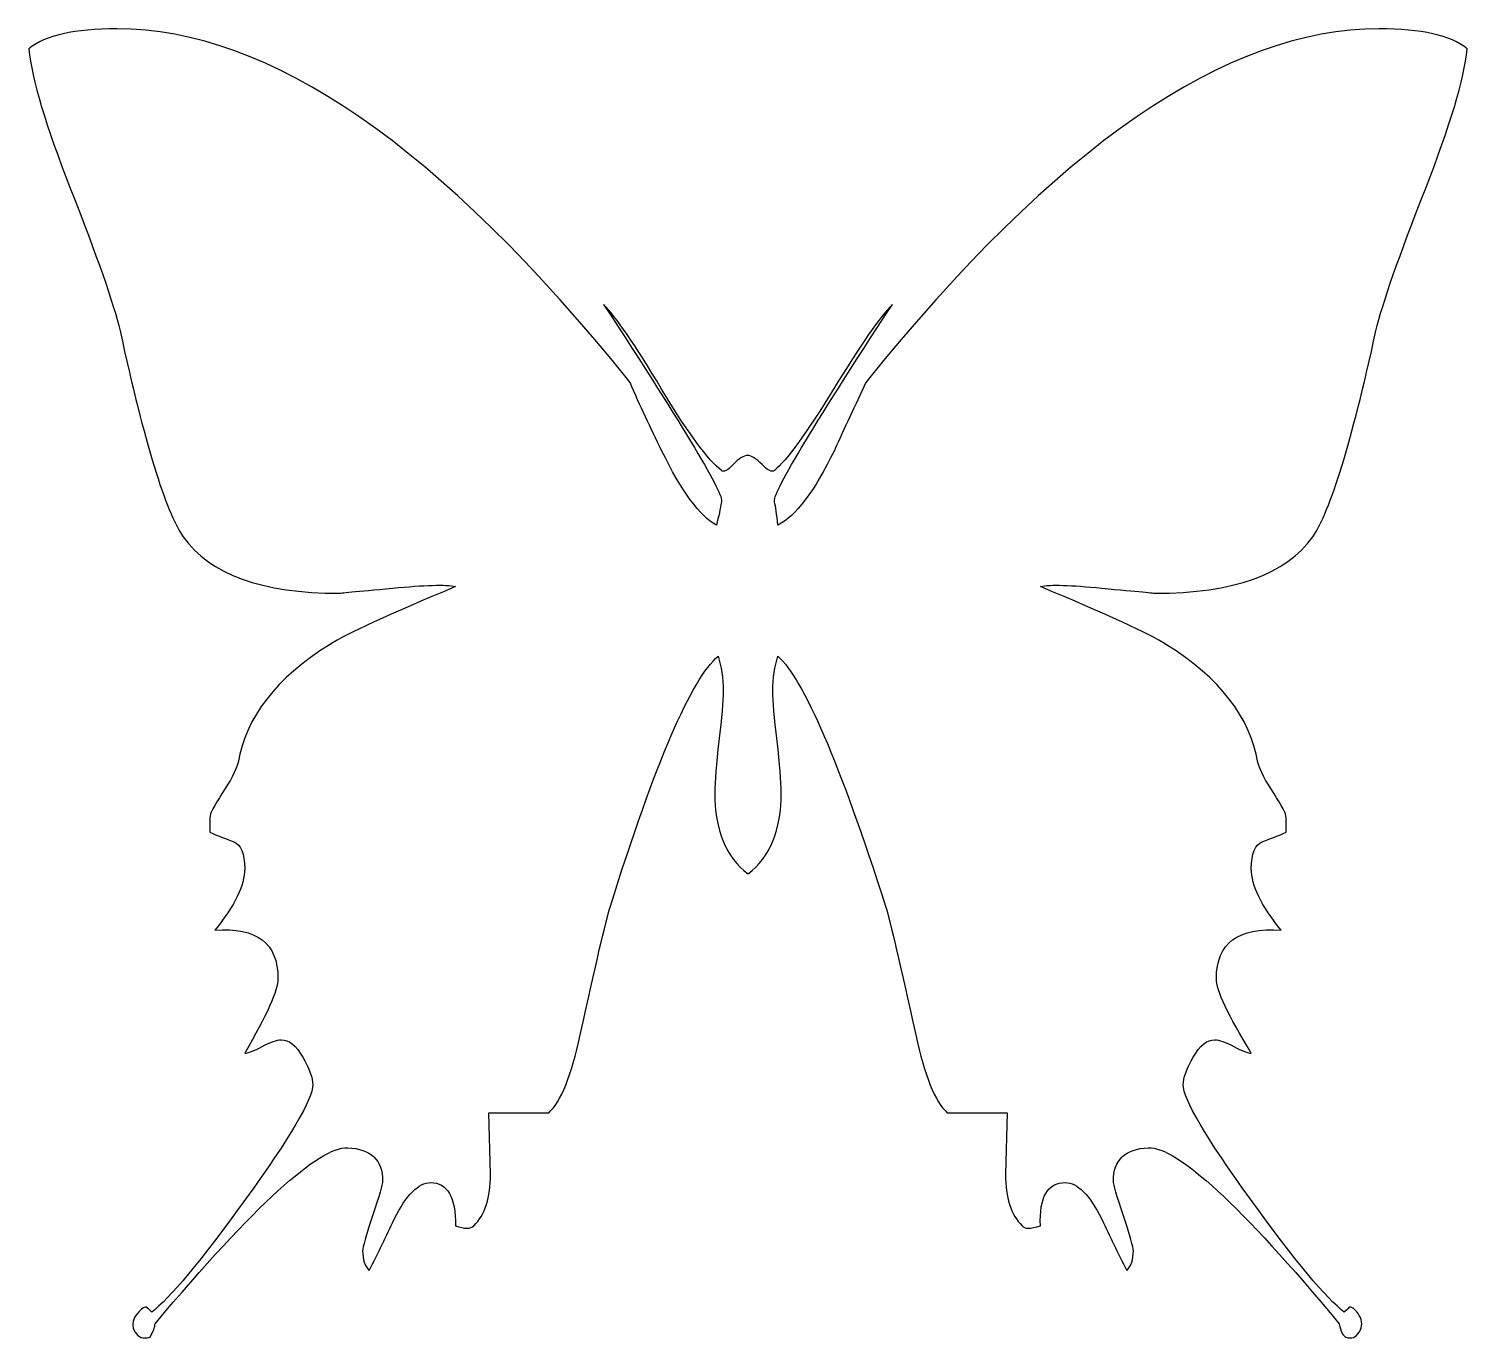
# Model space of a CAD drawing. Header units: centimetres. Extents: x -10.6 to 9.9, y -9.7 to 8.9.
import ezdxf

# ---------------------------------------------------------------- set-up
doc = ezdxf.new("R2010")
doc.units = ezdxf.units.CM
doc.header["$MEASUREMENT"] = 0
doc.layers.add('Camada 1', color=7, linetype='Continuous')

msp = doc.modelspace()

# ---------------------------------------------------------------- linework, layer by layer
at = {"layer": 'Camada 1'}
msp.add_open_spline([(9.85893, 8.6627), (9.81157, 8.22058), (9.61398, 7.55756), (9.26695, 6.67367), (9.26695, 6.67367), (8.88809, 5.71059), (8.65126, 5.03167), (8.55654, 4.63725), (8.55654, 4.63725), (8.20914, 3.04261), (7.90908, 2.06402), (7.65674, 1.70104), (7.65674, 1.70104), (7.27788, 1.16417), (6.52792, 0.89594), (5.40723, 0.89594), (5.40723, 0.89594), (5.42279, 0.89594), (5.17045, 0.91962), (4.64949, 0.96698), (4.64949, 0.96698), (4.20737, 1.01434), (3.91546, 1.02209), (3.77338, 0.99066), (3.77338, 0.99066), (4.72056, 0.59588), (5.32029, 0.31949), (5.573, 0.16185), (5.573, 0.16185), (6.33074, -0.31173), (6.76474, -0.87225), (6.87536, -1.51937), (6.87536, -1.51937), (6.90682, -1.63002), (6.98191, -1.77615), (7.10034, -1.95744), (7.10034, -1.95744), (7.21874, -2.1391), (7.27793, -2.25346), (7.27793, -2.30082), (7.27793, -2.30082), (7.27793, -2.30082), (7.27793, -2.51394), (7.27793, -2.51394), (7.27793, -2.51394), (7.16728, -2.5613), (7.05669, -2.60493), (6.94643, -2.64417), (6.94643, -2.64417), (6.83578, -2.68375), (6.78067, -2.81401), (6.78067, -3.03488), (6.78067, -3.03488), (6.78067, -3.27168), (6.92272, -3.56397), (7.20686, -3.91099), (7.20686, -3.91099), (6.5912, -3.86366), (6.28338, -4.09265), (6.28338, -4.59769), (6.28338, -4.59769), (6.28338, -4.77157), (6.44914, -5.12678), (6.78066, -5.66325), (6.78066, -5.66325), (6.7333, -5.66325), (6.65041, -5.63182), (6.53203, -5.56853), (6.53203, -5.56853), (6.41363, -5.50564), (6.32261, -5.47381), (6.25972, -5.47381), (6.25972, -5.47381), (6.1491, -5.47381), (6.0466, -5.5567), (5.95188, -5.72244), (5.95188, -5.72244), (5.85719, -5.8882), (5.80983, -6.01843), (5.80983, -6.11315), (5.80983, -6.11315), (5.80983, -6.31849), (6.1295, -6.86311), (6.76881, -7.74701), (6.76881, -7.74701), (7.40815, -8.6313), (7.854, -9.16777), (8.10668, -9.35718), (8.10668, -9.35718), (8.12224, -9.34165), (8.14589, -9.31797), (8.17772, -9.28614), (8.17772, -9.28614), (8.22508, -9.28614), (8.27244, -9.32572), (8.3198, -9.40454), (8.3198, -9.40454), (8.36716, -9.4837), (8.36716, -9.56252), (8.3198, -9.64132), (8.3198, -9.64132), (8.27244, -9.72051), (8.20918, -9.74419), (8.13038, -9.71239), (8.13038, -9.71239), (8.08302, -9.69683), (8.05119, -9.63357), (8.03566, -9.52295), (8.03566, -9.52295), (6.63046, -7.83396), (5.72288, -6.99742), (5.31257, -7.01298), (5.31257, -7.01298), (4.98105, -7.02888), (4.81529, -7.18686), (4.81529, -7.48653), (4.81529, -7.48653), (4.81529, -7.53389), (4.86265, -7.69965), (4.95737, -7.98381), (4.95737, -7.98381), (5.05209, -8.26795), (5.09945, -8.43371), (5.09945, -8.48107), (5.09945, -8.48107), (5.09945, -8.60759), (5.06762, -8.70231), (5.00473, -8.76521), (5.00473, -8.76521), (4.87821, -8.51288), (4.75978, -8.26795), (4.64953, -8.03118), (4.64953, -8.03118), (4.47565, -7.68413), (4.30211, -7.51024), (4.12862, -7.51024), (4.12862, -7.51024), (3.87592, -7.51024), (3.75752, -7.71558), (3.77342, -8.1259), (3.77342, -8.1259), (3.63134, -8.17326), (3.5444, -8.17326), (3.51294, -8.1259), (3.51294, -8.1259), (3.35496, -7.96829), (3.27616, -7.72336), (3.27616, -7.39187), (3.27616, -7.39187), (3.27616, -7.39187), (3.29984, -6.51576), (3.29984, -6.51576), (3.29984, -6.51576), (2.79443, -6.51576), (2.5103, -6.51576), (2.44741, -6.51576), (2.44741, -6.51576), (2.27353, -6.35815), (2.12367, -5.98704), (1.99749, -5.40284), (1.99749, -5.40284), (1.77625, -4.39277), (1.63419, -3.78491), (1.57127, -3.57954), (1.57127, -3.57954), (0.90822, -1.51172), (0.39506, -0.31998), (0.03211, -0.00401), (0.03211, -0.00401), (-0.01525, -0.14609), (-0.03893, -0.31183), (-0.03893, -0.50127), (-0.03893, -0.50127), (-0.03893, -0.64332), (-0.01932, -0.88013), (0.02026, -1.21165), (0.02026, -1.21165), (0.05947, -1.54315), (0.07945, -1.78807), (0.07945, -1.94568), (0.07945, -1.94568), (0.07945, -2.48255), (-0.07853, -2.86916), (-0.39413, -3.10598), (-0.39413, -3.10598), (-0.7101, -2.86918), (-0.86771, -2.48254), (-0.86771, -1.94568), (-0.86771, -1.94568), (-0.86771, -1.78807), (-0.8481, -1.54314), (-0.80852, -1.21165), (-0.80852, -1.21165), (-0.76931, -0.88015), (-0.74933, -0.64335), (-0.74933, -0.50127), (-0.74933, -0.50127), (-0.74933, -0.31183), (-0.77301, -0.14607), (-0.82037, -0.00401), (-0.82037, -0.00401), (-1.19923, -0.31998), (-1.71241, -1.51171), (-2.3595, -3.57954), (-2.3595, -3.57954), (-2.42276, -3.78491), (-2.56484, -4.39276), (-2.78572, -5.40284), (-2.78572, -5.40284), (-2.91224, -5.98704), (-3.0621, -6.35814), (-3.23562, -6.51576), (-3.23562, -6.51576), (-3.31481, -6.51576), (-3.59895, -6.51576), (-4.08808, -6.51576), (-4.08808, -6.51576), (-4.08808, -6.51576), (-4.0644, -7.39187), (-4.0644, -7.39187), (-4.0644, -7.39187), (-4.0644, -7.72337), (-4.14359, -7.96829), (-4.3012, -8.1259), (-4.3012, -8.1259), (-4.34856, -8.17326), (-4.4355, -8.17326), (-4.56166, -8.1259), (-4.56166, -8.1259), (-4.56166, -7.71558), (-4.68006, -7.51024), (-4.91684, -7.51024), (-4.91684, -7.51024), (-5.09075, -7.51024), (-5.26426, -7.68412), (-5.43778, -8.03118), (-5.43778, -8.03118), (-5.5484, -8.26796), (-5.6668, -8.51288), (-5.79296, -8.76521), (-5.79296, -8.76521), (-5.85622, -8.70232), (-5.88768, -8.6076), (-5.88768, -8.48107), (-5.88768, -8.48107), (-5.88768, -8.43371), (-5.84032, -8.26795), (-5.7456, -7.98381), (-5.7456, -7.98381), (-5.65088, -7.69965), (-5.60352, -7.53389), (-5.60352, -7.48653), (-5.60352, -7.48653), (-5.60352, -7.18686), (-5.76928, -7.02885), (-6.10078, -7.01298), (-6.10078, -7.01298), (-6.51147, -6.99742), (-7.42682, -7.83396), (-8.84755, -9.52295), (-8.84755, -9.52295), (-8.84755, -9.57031), (-8.87123, -9.6336), (-8.91859, -9.71239), (-8.91859, -9.71239), (-9.01331, -9.74419), (-9.08435, -9.72054), (-9.13171, -9.64132), (-9.13171, -9.64132), (-9.17907, -9.5625), (-9.17537, -9.48371), (-9.11988, -9.40454), (-9.11988, -9.40454), (-9.06474, -9.32572), (-9.01333, -9.28614), (-8.96597, -9.28614), (-8.96597, -9.28614), (-8.95044, -9.30204), (-8.92676, -9.32572), (-8.89493, -9.35718), (-8.89493, -9.35718), (-8.6426, -9.16776), (-8.1964, -8.63127), (-7.55706, -7.74701), (-7.55706, -7.74701), (-6.91772, -6.86312), (-6.59805, -6.3185), (-6.59805, -6.11315), (-6.59805, -6.11315), (-6.59805, -6.01843), (-6.64541, -5.8882), (-6.74013, -5.72244), (-6.74013, -5.72244), (-6.83485, -5.55668), (-6.93769, -5.47381), (-7.04795, -5.47381), (-7.04795, -5.47381), (-7.11121, -5.47381), (-7.20186, -5.50564), (-7.32026, -5.56853), (-7.32026, -5.56853), (-7.43866, -5.63182), (-7.52153, -5.66325), (-7.56889, -5.66325), (-7.56889, -5.66325), (-7.25329, -5.12678), (-7.09531, -4.77158), (-7.09531, -4.59769), (-7.09531, -4.59769), (-7.09531, -4.09265), (-7.39537, -3.86366), (-7.99511, -3.91099), (-7.99511, -3.91099), (-7.71097, -3.56396), (-7.56889, -3.27168), (-7.56889, -3.03488), (-7.56889, -3.03488), (-7.56889, -2.81401), (-7.6244, -2.68375), (-7.73465, -2.64417), (-7.73465, -2.64417), (-7.84527, -2.60496), (-7.95589, -2.5613), (-8.06617, -2.51394), (-8.06617, -2.51394), (-8.06617, -2.51394), (-8.06617, -2.30082), (-8.06617, -2.30082), (-8.06617, -2.30082), (-8.06617, -2.25346), (-8.00698, -2.13913), (-7.88858, -1.95744), (-7.88858, -1.95744), (-7.77018, -1.77615), (-7.69546, -1.63002), (-7.66363, -1.51937), (-7.66363, -1.51937), (-7.55338, -0.87228), (-7.11901, -0.31173), (-6.36127, 0.16185), (-6.36127, 0.16185), (-6.10894, 0.31949), (-5.50881, 0.59587), (-4.56165, 0.99066), (-4.56165, 0.99066), (-4.70373, 1.02209), (-5.0038, 1.01434), (-5.46147, 0.96698), (-5.46147, 0.96698), (-5.98241, 0.91962), (-6.23511, 0.89594), (-6.21921, 0.89594), (-6.21921, 0.89594), (-7.32435, 0.89594), (-8.06619, 1.16417), (-8.44504, 1.70104), (-8.44504, 1.70104), (-8.69774, 2.064), (-8.99781, 3.04261), (-9.34484, 4.63725), (-9.34484, 4.63725), (-9.43956, 5.03166), (-9.67634, 5.71059), (-10.05522, 6.67367), (-10.05522, 6.67367), (-10.40264, 7.55756), (-10.59984, 8.22058), (-10.6472, 8.6627), (-10.6472, 8.6627), (-10.4104, 8.85214), (-9.99233, 8.94686), (-9.3922, 8.94686), (-9.3922, 8.94686), (-7.21373, 8.94686), (-4.77477, 7.26564), (-2.07536, 3.90321), (-2.07536, 3.90321), (-1.93328, 3.57171), (-1.78345, 3.24797), (-1.62546, 2.93237), (-1.62546, 2.93237), (-1.3413, 2.34814), (-1.08084, 1.99297), (-0.84404, 1.86681), (-0.84404, 1.86681), (-0.81261, 1.99299), (-0.78893, 2.10361), (-0.773, 2.19831), (-0.773, 2.19831), (-0.72564, 2.29303), (-1.28619, 3.23206), (-2.45422, 5.01612), (-2.45422, 5.01612), (-2.28068, 4.84224), (-2.00432, 4.43967), (-1.62544, 3.80848), (-1.62544, 3.80848), (-1.24658, 3.17692), (-0.96242, 2.79028), (-0.77298, 2.6482), (-0.77298, 2.6482), (-0.74155, 2.61637), (-0.68641, 2.64413), (-0.60722, 2.73107), (-0.60722, 2.73107), (-0.5284, 2.81764), (-0.45739, 2.8613), (-0.3941, 2.8613), (-0.3941, 2.8613), (-0.34674, 2.8613), (-0.27977, 2.81764), (-0.19283, 2.73107), (-0.19283, 2.73107), (-0.10626, 2.64413), (-0.04704, 2.61637), (-0.01524, 2.6482), (-0.01524, 2.6482), (0.15827, 2.79028), (0.43836, 3.17692), (0.82537, 3.80848), (0.82537, 3.80848), (1.21201, 4.43967), (1.49209, 4.84221), (1.66598, 5.01612), (1.66598, 5.01612), (0.49755, 3.23206), (-0.06262, 2.29303), (-0.01524, 2.19831), (-0.01524, 2.19831), (0.00029, 2.13505), (0.01622, 2.02443), (0.03212, 1.86681), (0.03212, 1.86681), (0.28445, 1.99299), (0.55306, 2.34817), (0.83722, 2.93237), (0.83722, 2.93237), (0.97933, 3.24797), (1.12916, 3.57171), (1.28714, 3.90321), (1.28714, 3.90321), (3.9865, 7.26562), (6.42546, 8.94683), (8.60393, 8.94683), (8.60393, 8.94683), (9.20366, 8.94683), (9.62213, 8.85211), (9.85893, 8.6627)], degree=3, knots=[0, 0, 0, 0, 0.00884956, 0.00884956, 0.00884956, 0.00884956, 0.01769912, 0.01769912, 0.01769912, 0.01769912, 0.02654867, 0.02654867, 0.02654867, 0.02654867, 0.03539823, 0.03539823, 0.03539823, 0.03539823, 0.04424779, 0.04424779, 0.04424779, 0.04424779, 0.05309735, 0.05309735, 0.05309735, 0.05309735, 0.0619469, 0.0619469, 0.0619469, 0.0619469, 0.07079646, 0.07079646, 0.07079646, 0.07079646, 0.07964602, 0.07964602, 0.07964602, 0.07964602, 0.08849558, 0.08849558, 0.08849558, 0.08849558, 0.09734513, 0.09734513, 0.09734513, 0.09734513, 0.10619469, 0.10619469, 0.10619469, 0.10619469, 0.11504425, 0.11504425, 0.11504425, 0.11504425, 0.12389381, 0.12389381, 0.12389381, 0.12389381, 0.13274336, 0.13274336, 0.13274336, 0.13274336, 0.14159292, 0.14159292, 0.14159292, 0.14159292, 0.15044248, 0.15044248, 0.15044248, 0.15044248, 0.15929204, 0.15929204, 0.15929204, 0.15929204, 0.16814159, 0.16814159, 0.16814159, 0.16814159, 0.17699115, 0.17699115, 0.17699115, 0.17699115, 0.18584071, 0.18584071, 0.18584071, 0.18584071, 0.19469027, 0.19469027, 0.19469027, 0.19469027, 0.20353982, 0.20353982, 0.20353982, 0.20353982, 0.21238938, 0.21238938, 0.21238938, 0.21238938, 0.22123894, 0.22123894, 0.22123894, 0.22123894, 0.2300885, 0.2300885, 0.2300885, 0.2300885, 0.23893805, 0.23893805, 0.23893805, 0.23893805, 0.24778761, 0.24778761, 0.24778761, 0.24778761, 0.25663717, 0.25663717, 0.25663717, 0.25663717, 0.26548673, 0.26548673, 0.26548673, 0.26548673, 0.27433628, 0.27433628, 0.27433628, 0.27433628, 0.28318584, 0.28318584, 0.28318584, 0.28318584, 0.2920354, 0.2920354, 0.2920354, 0.2920354, 0.30088496, 0.30088496, 0.30088496, 0.30088496, 0.30973451, 0.30973451, 0.30973451, 0.30973451, 0.31858407, 0.31858407, 0.31858407, 0.31858407, 0.32743363, 0.32743363, 0.32743363, 0.32743363, 0.33628319, 0.33628319, 0.33628319, 0.33628319, 0.34513274, 0.34513274, 0.34513274, 0.34513274, 0.3539823, 0.3539823, 0.3539823, 0.3539823, 0.36283186, 0.36283186, 0.36283186, 0.36283186, 0.37168142, 0.37168142, 0.37168142, 0.37168142, 0.38053097, 0.38053097, 0.38053097, 0.38053097, 0.38938053, 0.38938053, 0.38938053, 0.38938053, 0.39823009, 0.39823009, 0.39823009, 0.39823009, 0.40707965, 0.40707965, 0.40707965, 0.40707965, 0.4159292, 0.4159292, 0.4159292, 0.4159292, 0.42477876, 0.42477876, 0.42477876, 0.42477876, 0.43362832, 0.43362832, 0.43362832, 0.43362832, 0.44247788, 0.44247788, 0.44247788, 0.44247788, 0.45132743, 0.45132743, 0.45132743, 0.45132743, 0.46017699, 0.46017699, 0.46017699, 0.46017699, 0.46902655, 0.46902655, 0.46902655, 0.46902655, 0.47787611, 0.47787611, 0.47787611, 0.47787611, 0.48672566, 0.48672566, 0.48672566, 0.48672566, 0.49557522, 0.49557522, 0.49557522, 0.49557522, 0.50442478, 0.50442478, 0.50442478, 0.50442478, 0.51327434, 0.51327434, 0.51327434, 0.51327434, 0.52212389, 0.52212389, 0.52212389, 0.52212389, 0.53097345, 0.53097345, 0.53097345, 0.53097345, 0.53982301, 0.53982301, 0.53982301, 0.53982301, 0.54867257, 0.54867257, 0.54867257, 0.54867257, 0.55752212, 0.55752212, 0.55752212, 0.55752212, 0.56637168, 0.56637168, 0.56637168, 0.56637168, 0.57522124, 0.57522124, 0.57522124, 0.57522124, 0.5840708, 0.5840708, 0.5840708, 0.5840708, 0.59292035, 0.59292035, 0.59292035, 0.59292035, 0.60176991, 0.60176991, 0.60176991, 0.60176991, 0.61061947, 0.61061947, 0.61061947, 0.61061947, 0.61946903, 0.61946903, 0.61946903, 0.61946903, 0.62831858, 0.62831858, 0.62831858, 0.62831858, 0.63716814, 0.63716814, 0.63716814, 0.63716814, 0.6460177, 0.6460177, 0.6460177, 0.6460177, 0.65486726, 0.65486726, 0.65486726, 0.65486726, 0.66371681, 0.66371681, 0.66371681, 0.66371681, 0.67256637, 0.67256637, 0.67256637, 0.67256637, 0.68141593, 0.68141593, 0.68141593, 0.68141593, 0.69026549, 0.69026549, 0.69026549, 0.69026549, 0.69911504, 0.69911504, 0.69911504, 0.69911504, 0.7079646, 0.7079646, 0.7079646, 0.7079646, 0.71681416, 0.71681416, 0.71681416, 0.71681416, 0.72566372, 0.72566372, 0.72566372, 0.72566372, 0.73451327, 0.73451327, 0.73451327, 0.73451327, 0.74336283, 0.74336283, 0.74336283, 0.74336283, 0.75221239, 0.75221239, 0.75221239, 0.75221239, 0.76106195, 0.76106195, 0.76106195, 0.76106195, 0.7699115, 0.7699115, 0.7699115, 0.7699115, 0.77876106, 0.77876106, 0.77876106, 0.77876106, 0.78761062, 0.78761062, 0.78761062, 0.78761062, 0.79646018, 0.79646018, 0.79646018, 0.79646018, 0.80530973, 0.80530973, 0.80530973, 0.80530973, 0.81415929, 0.81415929, 0.81415929, 0.81415929, 0.82300885, 0.82300885, 0.82300885, 0.82300885, 0.83185841, 0.83185841, 0.83185841, 0.83185841, 0.84070796, 0.84070796, 0.84070796, 0.84070796, 0.84955752, 0.84955752, 0.84955752, 0.84955752, 0.85840708, 0.85840708, 0.85840708, 0.85840708, 0.86725664, 0.86725664, 0.86725664, 0.86725664, 0.87610619, 0.87610619, 0.87610619, 0.87610619, 0.88495575, 0.88495575, 0.88495575, 0.88495575, 0.89380531, 0.89380531, 0.89380531, 0.89380531, 0.90265487, 0.90265487, 0.90265487, 0.90265487, 0.91150442, 0.91150442, 0.91150442, 0.91150442, 0.92035398, 0.92035398, 0.92035398, 0.92035398, 0.92920354, 0.92920354, 0.92920354, 0.92920354, 0.9380531, 0.9380531, 0.9380531, 0.9380531, 0.94690265, 0.94690265, 0.94690265, 0.94690265, 0.95575221, 0.95575221, 0.95575221, 0.95575221, 0.96460177, 0.96460177, 0.96460177, 0.96460177, 0.97345133, 0.97345133, 0.97345133, 0.97345133, 0.98230088, 0.98230088, 0.98230088, 0.98230088, 1, 1, 1, 1], dxfattribs=at)

doc.saveas('drawing.dxf')
